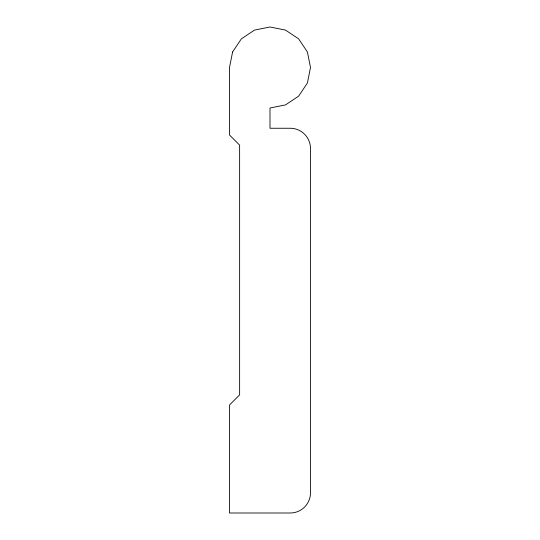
<?xml version="1.0" encoding="UTF-8"?>
<svg xmlns="http://www.w3.org/2000/svg" width="540" height="540" viewBox="0 0 540 540"><rect width="100%" height="100%" fill="white"/><g stroke="black" fill="none" stroke-linecap="round" stroke-linejoin="round"><path stroke-width="0.81" d="M232.585 52.002L229.5 67.5L229.5 135L239.625 145.125L239.625 394.875L229.5 405L229.5 513L290.25 513A20.25 20.25 0 0 0 310.5 492.75L310.5 148.5A20.25 20.25 0 0 0 290.25 128.25L270 128.25L270 108L285.498 104.915L298.64 96.14L307.415 82.998L310.5 67.5L307.415 52.002L298.64 38.86L285.498 30.085L270 27L254.502 30.085L241.36 38.86L232.585 52.002"/></g></svg>
